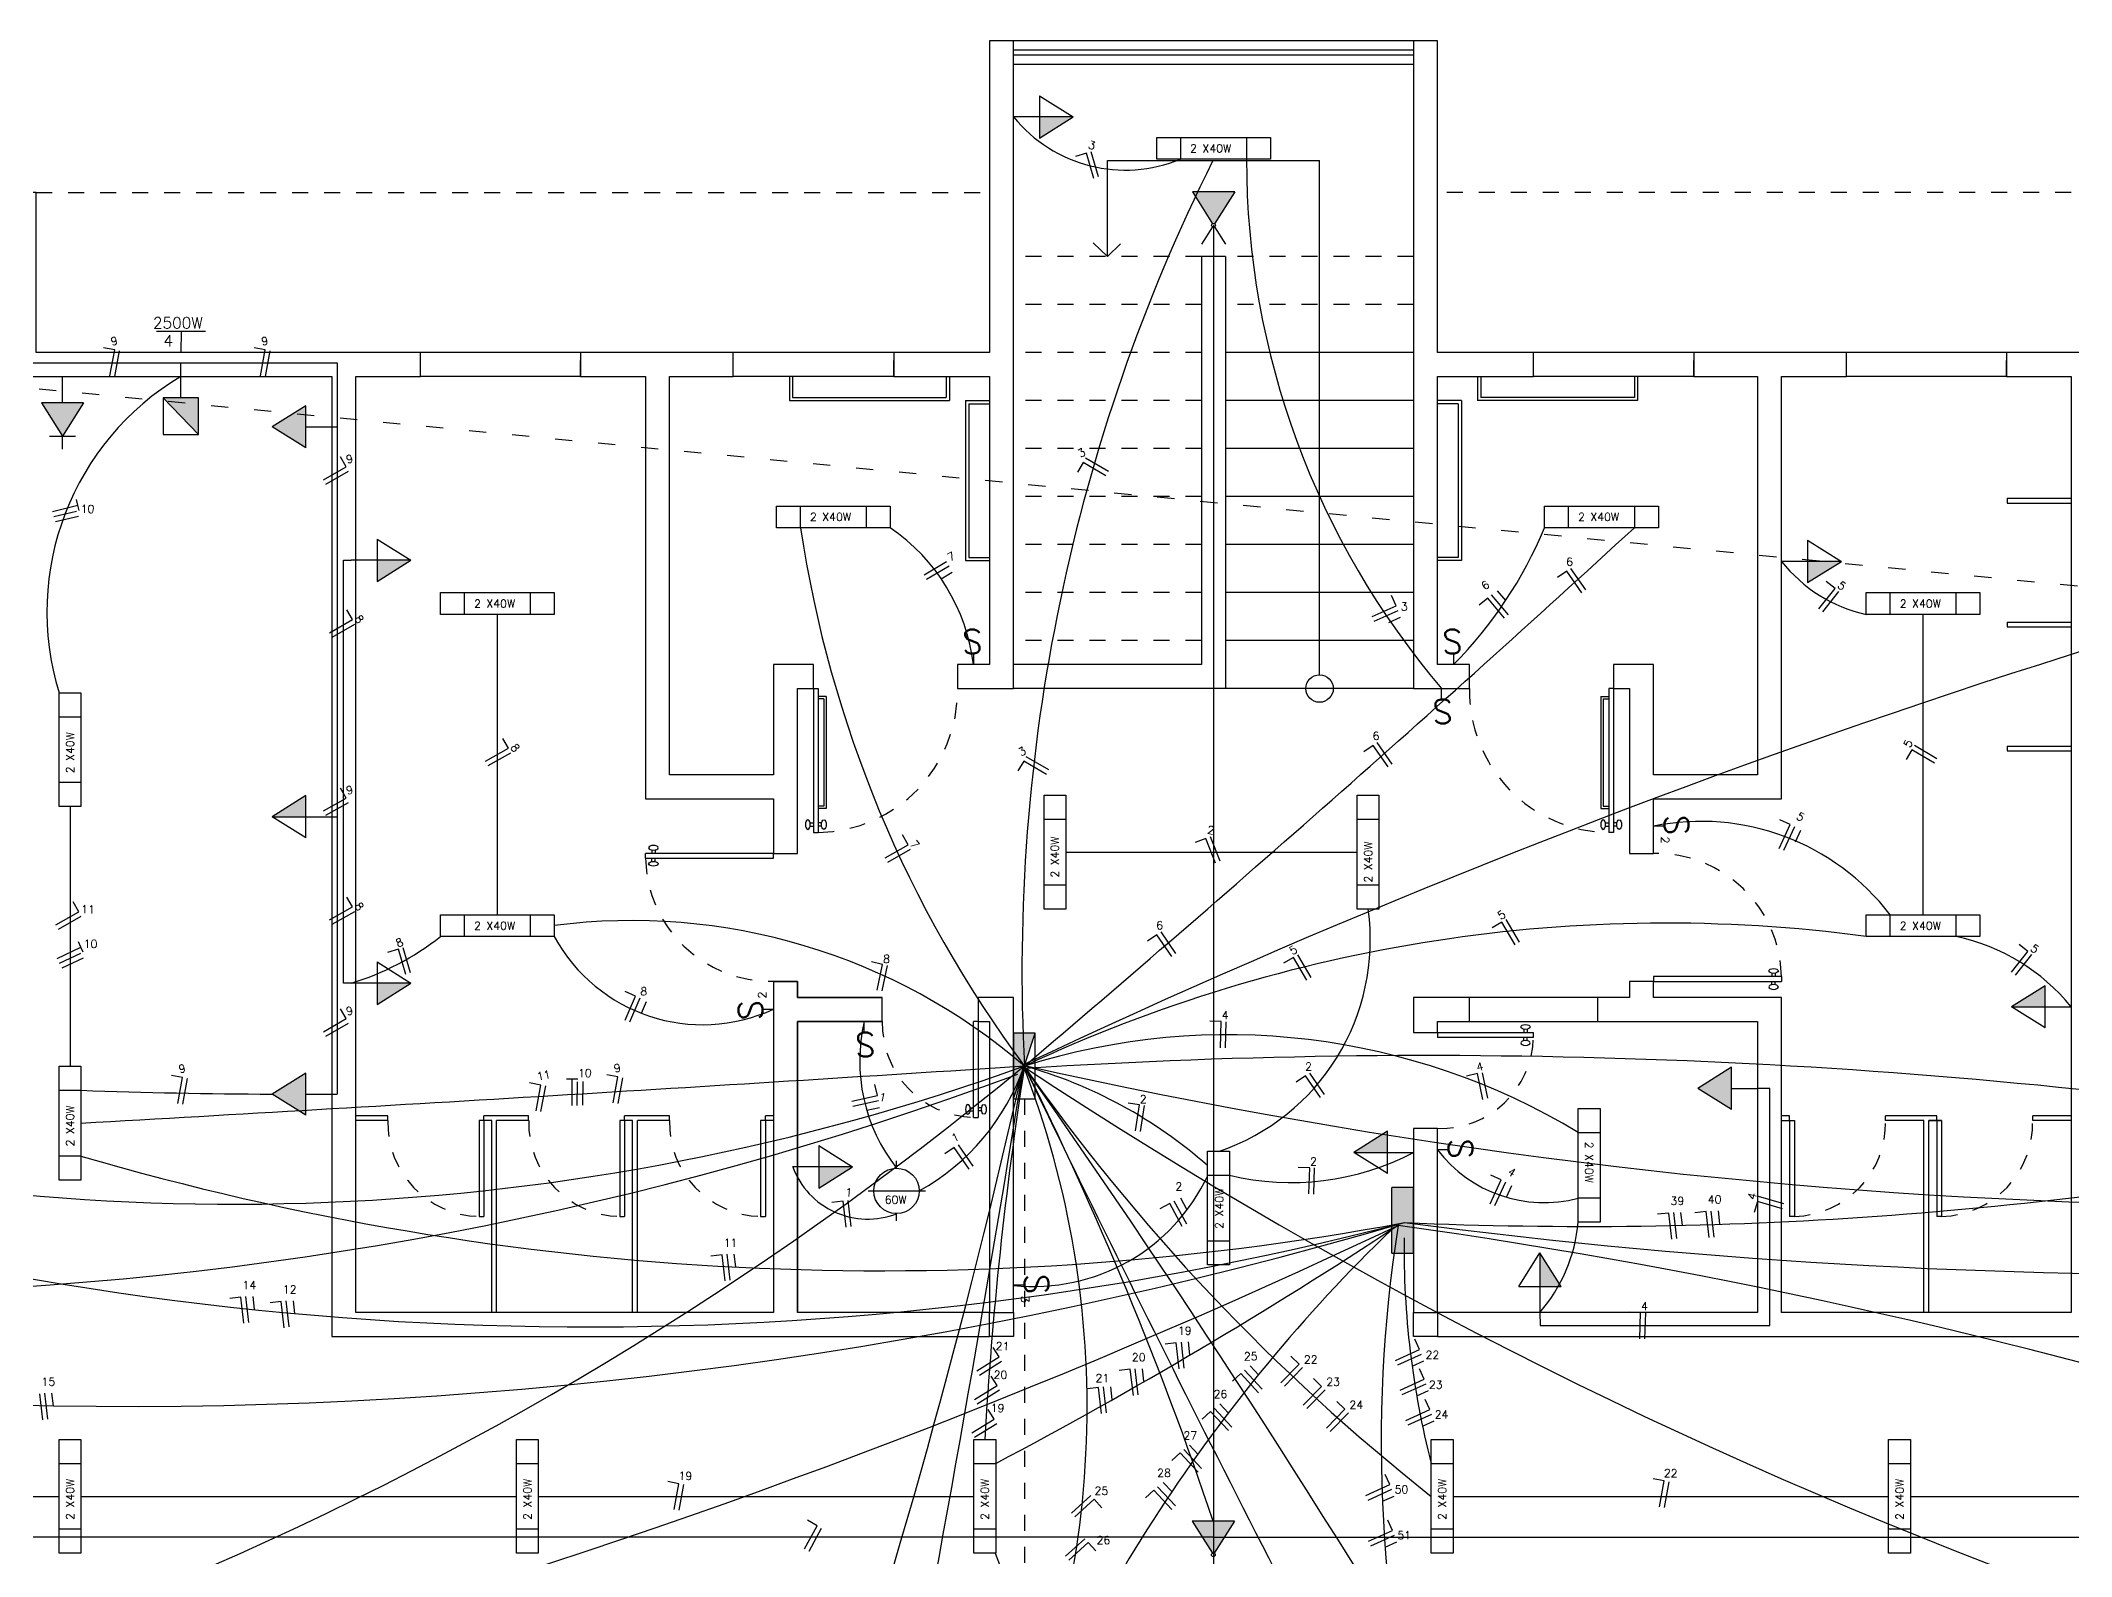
# Model space of a CAD drawing. Header units: millimetres. Extents: x 820 to 987, y 393 to 526.
# Drawn here: x 932.62 to 945.31, y 455.31 to 464.79 of the extents above; entities that cross this region are included whole.
import ezdxf

# ---------------------------------------------------------------- set-up
doc = ezdxf.new("R2010")
doc.units = ezdxf.units.MM
doc.linetypes.add('ACAD_ISO03W100', pattern=[30, 12, -18])
for name, color, linetype in [('can01', 1, 'Continuous'), ('can02', 2, 'Continuous'), ('ESQUADRIAS', 2, 'Continuous'), ('Fio internet 02', 3, 'Continuous'), ('fio tomadas de chão', 82, 'Continuous'), ('Janela', 2, 'Continuous'), ('pena 01', 1, 'Continuous'), ('pena01', 1, 'Continuous'), ('pena02', 2, 'Continuous'), ('pena04', 4, 'Continuous')]:
    doc.layers.add(name, color=color, linetype=linetype)
doc.styles.add('ROMANS', font='romans', dxfattribs={"height": 0.18})

msp = doc.modelspace()

# ---------------------------------------------------------------- hatches: boundary and pattern name
at = {"layer": 'can02'}
for points in [[(938.865, 464.177), (939.076, 464.309), (938.865, 464.309)], [(932.759, 462.313), (932.891, 462.523), (932.627, 462.523)], [(933.609, 462.553), (933.389, 462.553), (933.609, 462.325)], [(934.279, 462.24), (934.279, 462.504), (934.069, 462.372)], [(934.725, 461.406), (934.936, 461.539), (934.725, 461.539)], [(943.665, 461.399), (943.876, 461.531), (943.665, 461.531)], [(934.279, 460.067), (934.069, 459.935), (934.279, 459.935)], [(934.725, 458.762), (934.936, 458.895), (934.725, 458.895)], [(945.149, 458.879), (944.939, 458.747), (945.149, 458.747)], [(934.279, 458.069), (934.279, 458.333), (934.069, 458.201)], [(943.189, 458.105), (943.189, 458.37), (942.979, 458.237)], [(941.039, 457.969), (940.829, 457.836), (941.039, 457.836)], [(937.485, 457.614), (937.696, 457.746), (937.485, 457.746)], [(942.125, 456.999), (941.992, 457.21), (941.992, 456.999)]]:
    msp.add_hatch(color=256, dxfattribs=at).paths.add_polyline_path(points)
at = {"layer": 'fio tomadas de chão'}
for points in [[(940.085, 463.842), (939.82, 463.842), (939.946, 463.641, -0.288345), (939.959, 463.641)], [(940.083, 455.531), (939.818, 455.531), (939.945, 455.331, -0.288345), (939.957, 455.331)]]:
    msp.add_hatch(color=256, dxfattribs=at).paths.add_polyline_path(points)
at = {"layer": 'pena 01', "ltscale": 0.005}
msp.add_hatch(color=256, dxfattribs=at).paths.add_polyline_path([(938.838, 458.582), (938.702, 458.582), (938.702, 458.171)])
at = {"layer": 'pena 01'}
msp.add_hatch(color=256, dxfattribs=at).paths.add_polyline_path([(941.202, 457.617), (941.066, 457.617), (941.066, 457.206), (941.202, 457.206)])

# ---------------------------------------------------------------- linework, layer by layer
at = {"layer": 'can01'}
for p, q in [((939.158, 464.082), (939.09, 464.062)), ((939.204, 463.925), (939.158, 464.082)), ((939.234, 463.934), (939.188, 464.091)), ((933.085, 462.853), (933.015, 462.865)), ((933.055, 462.691), (933.085, 462.853)), ((934.026, 462.853), (933.956, 462.865)), ((933.996, 462.691), (934.026, 462.853)), ((933.086, 462.686), (933.116, 462.847)), ((934.027, 462.686), (934.057, 462.847)), ((934.389, 462.041), (934.532, 462.123)), ((934.405, 462.014), (934.547, 462.095)), ((934.532, 462.123), (934.497, 462.184)), ((939.138, 462.149), (939.102, 462.088)), ((939.279, 462.066), (939.138, 462.149)), ((939.295, 462.094), (939.153, 462.176)), ((932.696, 461.843), (932.855, 461.883)), ((932.705, 461.812), (932.847, 461.846)), ((932.705, 461.812), (932.847, 461.846)), ((932.855, 461.883), (932.847, 461.917)), ((932.864, 461.849), (932.855, 461.883)), ((932.715, 461.78), (932.858, 461.814)), ((938.143, 461.447), (938.284, 461.531)), ((938.159, 461.421), (938.3, 461.504)), ((938.25, 461.423), (938.319, 461.464)), ((942.16, 461.47), (942.102, 461.43)), ((943.735, 461.234), (943.837, 461.362)), ((943.76, 461.215), (943.861, 461.343)), ((943.837, 461.362), (943.781, 461.406)), ((934.571, 461.167), (934.536, 461.228)), ((940.944, 461.186), (941.094, 461.253)), ((940.957, 461.158), (941.107, 461.224)), ((941.094, 461.253), (941.065, 461.317)), ((941.666, 461.302), (941.612, 461.257)), ((941.771, 461.176), (941.666, 461.302)), ((941.795, 461.197), (941.69, 461.322)), ((934.428, 461.085), (934.571, 461.167)), ((934.444, 461.058), (934.586, 461.139)), ((941.047, 461.149), (941.121, 461.182)), ((935.403, 460.282), (935.546, 460.363)), ((935.419, 460.255), (935.561, 460.335)), ((935.546, 460.363), (935.511, 460.424)), ((940.95, 460.381), (940.891, 460.341)), ((941.043, 460.246), (940.95, 460.381)), ((941.068, 460.264), (940.975, 460.399)), ((938.766, 460.283), (938.73, 460.222)), ((938.908, 460.2), (938.766, 460.283)), ((938.923, 460.228), (938.782, 460.31)), ((934.532, 460.052), (934.497, 460.114)), ((934.389, 459.971), (934.532, 460.052)), ((934.405, 459.944), (934.547, 460.025)), ((938.043, 459.759), (938.008, 459.821)), ((939.993, 459.657), (939.934, 459.81)), ((943.487, 459.737), (943.555, 459.886)), ((943.555, 459.886), (943.491, 459.916)), ((943.516, 459.725), (943.584, 459.873)), ((937.9, 459.678), (938.043, 459.759)), ((937.916, 459.651), (938.058, 459.732)), ((939.904, 459.798), (939.838, 459.773)), ((939.964, 459.645), (939.904, 459.798)), ((934.571, 459.371), (934.536, 459.432)), ((932.718, 459.26), (932.861, 459.341)), ((932.734, 459.233), (932.876, 459.314)), ((932.861, 459.341), (932.826, 459.403)), ((934.428, 459.29), (934.571, 459.371)), ((934.444, 459.263), (934.586, 459.343)), ((939.598, 459.197), (939.54, 459.157)), ((939.691, 459.062), (939.598, 459.197)), ((939.717, 459.08), (939.624, 459.215)), ((941.754, 459.276), (941.693, 459.24)), ((941.837, 459.134), (941.754, 459.276)), ((941.864, 459.151), (941.781, 459.292)), ((932.726, 459.049), (932.874, 459.12)), ((932.74, 459.02), (932.873, 459.082)), ((932.74, 459.02), (932.873, 459.082)), ((932.757, 458.991), (932.89, 459.053)), ((932.874, 459.12), (932.858, 459.152)), ((932.889, 459.088), (932.874, 459.12)), ((934.858, 459.107), (934.79, 459.087)), ((934.904, 458.949), (934.858, 459.107)), ((934.934, 458.959), (934.888, 459.116)), ((940.451, 459.055), (940.39, 459.019)), ((940.535, 458.914), (940.451, 459.055)), ((940.562, 458.931), (940.478, 459.071)), ((944.939, 458.964), (945.041, 459.093)), ((944.964, 458.945), (945.066, 459.073)), ((945.041, 459.093), (944.986, 459.137)), ((937.883, 459.012), (937.814, 459.027)), ((937.85, 458.851), (937.883, 459.012)), ((937.881, 458.846), (937.914, 459.006)), ((936.34, 458.814), (936.275, 458.842)), ((936.276, 458.663), (936.34, 458.814)), ((936.305, 458.652), (936.369, 458.802)), ((934.389, 458.591), (934.532, 458.673)), ((934.532, 458.673), (934.497, 458.734)), ((936.377, 458.707), (936.408, 458.781)), ((934.405, 458.564), (934.547, 458.645)), ((940, 458.655), (939.93, 458.658)), ((939.995, 458.491), (940, 458.655)), ((940.026, 458.491), (940.032, 458.654)), ((933.509, 458.305), (933.44, 458.317)), ((933.48, 458.143), (933.509, 458.305)), ((933.511, 458.138), (933.54, 458.299)), ((935.945, 458.294), (935.909, 458.294)), ((935.945, 458.129), (935.945, 458.294)), ((935.98, 458.294), (935.945, 458.294)), ((936.229, 458.309), (936.16, 458.321)), ((936.2, 458.147), (936.229, 458.309)), ((936.231, 458.142), (936.26, 458.303)), ((940.527, 458.315), (940.469, 458.275)), ((940.62, 458.18), (940.527, 458.315)), ((940.646, 458.198), (940.553, 458.333)), ((941.602, 458.329), (941.533, 458.314)), ((941.636, 458.168), (941.602, 458.329)), ((941.667, 458.175), (941.633, 458.335)), ((935.748, 458.258), (935.678, 458.271)), ((935.718, 458.097), (935.748, 458.258)), ((935.749, 458.092), (935.779, 458.253)), ((935.976, 458.13), (935.978, 458.277)), ((935.976, 458.13), (935.978, 458.277)), ((936.01, 458.133), (936.012, 458.279)), ((939.489, 458.135), (939.419, 458.145)), ((939.464, 457.972), (939.489, 458.135)), ((939.496, 457.968), (939.521, 458.13)), ((940.553, 457.741), (940.482, 457.743)), ((940.547, 457.577), (940.553, 457.741)), ((940.579, 457.576), (940.584, 457.74)), ((941.682, 457.516), (941.75, 457.665)), ((941.75, 457.665), (941.685, 457.695)), ((941.71, 457.504), (941.778, 457.652)), ((939.785, 457.389), (939.707, 457.533)), ((939.786, 457.479), (939.748, 457.55)), ((941.784, 457.557), (941.817, 457.63)), ((943.351, 457.53), (943.331, 457.462)), ((943.508, 457.485), (943.351, 457.53)), ((943.516, 457.516), (943.359, 457.561)), ((939.68, 457.518), (939.617, 457.484)), ((939.757, 457.373), (939.68, 457.518)), ((942.797, 457.458), (942.727, 457.45)), ((942.816, 457.295), (942.797, 457.458)), ((942.847, 457.299), (942.829, 457.462)), ((942.882, 457.383), (942.873, 457.462)), ((943.031, 457.467), (942.96, 457.459)), ((943.05, 457.304), (943.031, 457.467)), ((943.081, 457.308), (943.062, 457.47)), ((943.116, 457.391), (943.107, 457.471)), ((936.881, 457.196), (936.811, 457.188)), ((936.9, 457.033), (936.881, 457.196)), ((936.931, 457.038), (936.912, 457.2)), ((936.966, 457.121), (936.957, 457.201)), ((933.874, 456.932), (933.804, 456.924)), ((933.893, 456.769), (933.874, 456.932)), ((933.924, 456.773), (933.905, 456.936)), ((933.959, 456.857), (933.95, 456.936)), ((934.126, 456.905), (934.056, 456.896)), ((934.145, 456.741), (934.126, 456.905)), ((934.176, 456.746), (934.157, 456.908)), ((934.211, 456.829), (934.202, 456.909)), ((942.621, 456.836), (942.551, 456.838)), ((942.616, 456.672), (942.621, 456.836)), ((942.647, 456.671), (942.653, 456.835)), ((939.719, 456.647), (939.649, 456.639)), ((939.738, 456.484), (939.719, 456.647)), ((939.769, 456.488), (939.751, 456.651)), ((939.804, 456.572), (939.795, 456.652)), ((941.239, 456.605), (941.21, 456.669)), ((938.472, 456.471), (938.612, 456.558)), ((938.489, 456.445), (938.628, 456.531)), ((938.612, 456.558), (938.574, 456.618)), ((940.372, 456.396), (940.487, 456.514)), ((940.487, 456.514), (940.436, 456.563)), ((941.089, 456.537), (941.239, 456.605)), ((941.103, 456.509), (941.252, 456.576)), ((941.193, 456.501), (941.266, 456.534)), ((938.459, 456.293), (938.599, 456.379)), ((938.599, 456.379), (938.562, 456.439)), ((939.432, 456.481), (939.362, 456.473)), ((939.451, 456.318), (939.432, 456.481)), ((939.482, 456.322), (939.463, 456.485)), ((939.517, 456.406), (939.508, 456.485)), ((940.122, 456.454), (940.071, 456.406)), ((940.234, 456.334), (940.122, 456.454)), ((940.257, 456.356), (940.145, 456.475)), ((940.235, 456.444), (940.181, 456.502)), ((940.395, 456.375), (940.509, 456.492)), ((940.627, 456.374), (940.576, 456.423)), ((941.118, 456.351), (941.268, 456.419)), ((941.132, 456.323), (941.281, 456.39)), ((941.268, 456.419), (941.239, 456.483)), ((932.636, 456.165), (932.617, 456.328)), ((932.667, 456.169), (932.649, 456.332)), ((932.702, 456.253), (932.693, 456.332)), ((938.476, 456.266), (938.615, 456.352)), ((939.234, 456.368), (939.164, 456.359)), ((939.253, 456.205), (939.234, 456.368)), ((939.284, 456.209), (939.265, 456.371)), ((939.319, 456.292), (939.31, 456.372)), ((940.046, 456.207), (939.991, 456.266)), ((940.513, 456.256), (940.627, 456.374)), ((940.536, 456.235), (940.65, 456.352)), ((940.773, 456.231), (940.722, 456.28)), ((941.222, 456.315), (941.295, 456.348)), ((941.304, 456.229), (941.275, 456.293)), ((938.441, 456.084), (938.581, 456.17)), ((938.458, 456.057), (938.597, 456.143)), ((938.581, 456.17), (938.544, 456.23)), ((939.933, 456.218), (939.881, 456.17)), ((940.045, 456.098), (939.933, 456.218)), ((940.067, 456.12), (939.956, 456.239)), ((940.658, 456.113), (940.773, 456.231)), ((940.681, 456.092), (940.795, 456.209)), ((941.155, 456.161), (941.304, 456.229)), ((941.168, 456.133), (941.317, 456.2)), ((941.258, 456.125), (941.332, 456.158)), ((939.857, 455.948), (939.802, 456.007)), ((939.744, 455.958), (939.692, 455.91)), ((939.856, 455.838), (939.744, 455.958)), ((939.878, 455.86), (939.767, 455.98)), ((936.61, 455.766), (936.541, 455.779)), ((936.581, 455.605), (936.61, 455.766)), ((936.612, 455.6), (936.641, 455.76)), ((939.714, 455.627), (939.603, 455.746)), ((939.693, 455.715), (939.638, 455.773)), ((940.904, 455.692), (941.054, 455.76)), ((941.054, 455.76), (941.025, 455.824)), ((942.769, 455.783), (942.699, 455.796)), ((942.74, 455.622), (942.769, 455.783)), ((942.771, 455.617), (942.8, 455.777)), ((939.064, 455.582), (939.186, 455.692)), ((939.085, 455.559), (939.207, 455.669)), ((939.207, 455.669), (939.254, 455.616)), ((939.58, 455.725), (939.528, 455.677)), ((939.692, 455.605), (939.58, 455.725)), ((940.918, 455.664), (941.067, 455.731)), ((941.008, 455.656), (941.081, 455.689)), ((937.397, 455.359), (937.476, 455.503)), ((937.476, 455.503), (937.414, 455.537)), ((941.071, 455.474), (941.042, 455.538)), ((937.425, 455.344), (937.503, 455.488)), ((939.027, 455.312), (939.148, 455.422)), ((939.047, 455.288), (939.169, 455.399)), ((939.169, 455.399), (939.216, 455.346)), ((940.921, 455.406), (941.071, 455.474)), ((940.935, 455.378), (941.084, 455.445)), ((941.025, 455.37), (941.098, 455.403))]:
    msp.add_line(p, q, dxfattribs=at)
at = {"layer": 'can02'}
for p, q in [((938.865, 464.441), (939.076, 464.309)), ((938.865, 464.441), (938.865, 464.177)), ((938.865, 464.309), (938.702, 464.309)), ((938.865, 464.177), (939.076, 464.309)), ((939.076, 464.309), (938.865, 464.309)), ((939.597, 464.181), (940.308, 464.181)), ((939.597, 464.045), (939.597, 464.181)), ((939.747, 464.045), (939.747, 464.181)), ((940.158, 464.181), (940.158, 464.045)), ((940.308, 464.181), (940.308, 464.045)), ((940.308, 464.045), (939.597, 464.045)), ((933.347, 462.971), (933.652, 462.971)), ((933.5, 462.971), (933.499, 462.836)), ((932.759, 462.523), (932.759, 462.686)), ((933.499, 462.553), (933.499, 462.686)), ((932.627, 462.523), (932.759, 462.313)), ((932.891, 462.523), (932.627, 462.523)), ((932.891, 462.523), (932.759, 462.313)), ((933.389, 462.553), (933.609, 462.325)), ((934.279, 462.504), (934.069, 462.372)), ((934.279, 462.24), (934.279, 462.504)), ((934.279, 462.24), (934.069, 462.372)), ((934.279, 462.372), (934.442, 462.372)), ((932.678, 462.313), (932.841, 462.313)), ((932.759, 462.232), (932.759, 462.313)), ((937.221, 461.741), (937.221, 461.877)), ((937.221, 461.877), (937.932, 461.877)), ((937.371, 461.741), (937.371, 461.877)), ((937.782, 461.877), (937.782, 461.741)), ((937.932, 461.877), (937.932, 461.741)), ((942.021, 461.877), (942.732, 461.877)), ((942.021, 461.741), (942.021, 461.877)), ((942.171, 461.741), (942.171, 461.877)), ((942.582, 461.877), (942.582, 461.741)), ((942.732, 461.877), (942.732, 461.741)), ((937.932, 461.741), (937.221, 461.741)), ((942.732, 461.741), (942.021, 461.741)), ((934.725, 461.671), (934.936, 461.539)), ((934.725, 461.671), (934.725, 461.406)), ((943.665, 461.664), (943.665, 461.399)), ((943.665, 461.664), (943.876, 461.531)), ((934.725, 461.539), (934.562, 461.539)), ((934.936, 461.539), (934.725, 461.539)), ((934.725, 461.406), (934.936, 461.539)), ((943.665, 461.531), (943.502, 461.531)), ((943.876, 461.531), (943.665, 461.531)), ((943.665, 461.399), (943.876, 461.531)), ((935.121, 461.336), (935.832, 461.336)), ((935.121, 461.2), (935.121, 461.336)), ((935.271, 461.2), (935.271, 461.336)), ((935.682, 461.336), (935.682, 461.2)), ((935.832, 461.336), (935.832, 461.2)), ((944.031, 461.2), (944.031, 461.336)), ((944.031, 461.336), (944.742, 461.336)), ((944.181, 461.2), (944.181, 461.336)), ((944.592, 461.336), (944.592, 461.2)), ((944.742, 461.336), (944.742, 461.2)), ((935.832, 461.2), (935.121, 461.2)), ((944.742, 461.2), (944.031, 461.2)), ((938.452, 460.956), (938.452, 460.886)), ((941.452, 460.956), (941.452, 460.886)), ((932.738, 460.709), (932.874, 460.709)), ((932.738, 459.998), (932.738, 460.709)), ((932.874, 460.709), (932.874, 459.998)), ((941.377, 460.667), (941.377, 460.736)), ((932.738, 460.559), (932.874, 460.559)), ((932.874, 460.148), (932.738, 460.148)), ((934.279, 460.067), (934.069, 459.935)), ((934.279, 459.803), (934.279, 460.067)), ((938.893, 459.358), (938.893, 460.069)), ((938.893, 460.069), (939.03, 460.069)), ((939.03, 460.069), (939.03, 459.358)), ((940.85, 460.069), (940.986, 460.069)), ((940.85, 459.358), (940.85, 460.069)), ((940.986, 460.069), (940.986, 459.358)), ((932.874, 459.998), (932.738, 459.998)), ((934.279, 459.803), (934.069, 459.935)), ((934.069, 459.935), (934.279, 459.935)), ((934.279, 459.935), (934.442, 459.935)), ((938.893, 459.919), (939.03, 459.919)), ((940.85, 459.919), (940.986, 459.919)), ((942.772, 459.876), (942.702, 459.876)), ((939.03, 459.508), (938.893, 459.508)), ((940.986, 459.508), (940.85, 459.508)), ((935.121, 459.322), (935.832, 459.322)), ((935.121, 459.186), (935.121, 459.322)), ((935.271, 459.186), (935.271, 459.322)), ((935.682, 459.322), (935.682, 459.186)), ((935.832, 459.322), (935.832, 459.186)), ((939.03, 459.358), (938.893, 459.358)), ((940.986, 459.358), (940.85, 459.358)), ((944.031, 459.186), (944.031, 459.322)), ((944.031, 459.322), (944.742, 459.322)), ((944.181, 459.186), (944.181, 459.322)), ((944.592, 459.322), (944.592, 459.186)), ((944.742, 459.322), (944.742, 459.186)), ((935.832, 459.186), (935.121, 459.186)), ((944.742, 459.186), (944.031, 459.186)), ((934.725, 459.027), (934.936, 458.895)), ((934.725, 459.027), (934.725, 458.762)), ((934.725, 458.895), (934.562, 458.895)), ((934.936, 458.895), (934.725, 458.895)), ((934.725, 458.762), (934.936, 458.895)), ((945.149, 458.879), (944.939, 458.747)), ((945.149, 458.615), (945.149, 458.879)), ((937.133, 458.733), (937.202, 458.733)), ((945.149, 458.615), (944.939, 458.747)), ((944.939, 458.747), (945.149, 458.747)), ((945.149, 458.747), (945.312, 458.747)), ((937.769, 458.585), (937.769, 458.654)), ((932.738, 457.664), (932.738, 458.375)), ((932.738, 458.375), (932.874, 458.375)), ((932.874, 458.375), (932.874, 457.664)), ((934.279, 458.333), (934.069, 458.201)), ((934.279, 458.069), (934.279, 458.333)), ((943.189, 458.37), (942.979, 458.237)), ((943.189, 458.105), (943.189, 458.37)), ((932.738, 458.225), (932.874, 458.225)), ((934.279, 458.069), (934.069, 458.201)), ((934.279, 458.201), (934.442, 458.201)), ((943.189, 458.105), (942.979, 458.237)), ((943.189, 458.237), (943.352, 458.237)), ((942.231, 457.401), (942.231, 458.112)), ((942.231, 458.112), (942.368, 458.112)), ((942.368, 458.112), (942.368, 457.401)), ((941.039, 457.969), (940.829, 457.836)), ((941.039, 457.704), (941.039, 457.969)), ((942.231, 457.962), (942.368, 457.962)), ((932.874, 457.814), (932.738, 457.814)), ((937.485, 457.879), (937.485, 457.614)), ((937.485, 457.879), (937.696, 457.746)), ((937.971, 457.738), (937.971, 457.785)), ((939.915, 457.133), (939.915, 457.844)), ((939.915, 457.844), (940.051, 457.844)), ((940.051, 457.844), (940.051, 457.133)), ((940.829, 457.836), (941.039, 457.836)), ((941.039, 457.704), (940.829, 457.836)), ((941.039, 457.836), (941.202, 457.836)), ((941.422, 457.853), (941.352, 457.853)), ((932.874, 457.664), (932.738, 457.664)), ((937.485, 457.746), (937.322, 457.746)), ((937.485, 457.614), (937.696, 457.746)), ((937.696, 457.746), (937.485, 457.746)), ((939.915, 457.694), (940.051, 457.694)), ((937.794, 457.596), (938.152, 457.596)), ((942.368, 457.551), (942.231, 457.551)), ((937.971, 457.41), (937.971, 457.454)), ((942.368, 457.401), (942.231, 457.401)), ((940.051, 457.283), (939.915, 457.283)), ((941.86, 456.999), (941.992, 457.21)), ((942.125, 456.999), (941.992, 457.21)), ((941.992, 457.21), (941.992, 456.999)), ((940.051, 457.133), (939.915, 457.133)), ((938.772, 457.006), (938.702, 457.006)), ((941.86, 456.999), (942.125, 456.999)), ((941.992, 456.999), (941.992, 456.836)), ((932.738, 455.331), (932.738, 456.042)), ((932.738, 456.042), (932.874, 456.042)), ((932.874, 456.042), (932.874, 455.331)), ((935.596, 456.042), (935.732, 456.042)), ((935.596, 455.331), (935.596, 456.042)), ((935.732, 456.042), (935.732, 455.331)), ((938.454, 455.331), (938.454, 456.042)), ((938.454, 456.042), (938.591, 456.042)), ((938.591, 456.042), (938.591, 455.331)), ((941.313, 455.331), (941.313, 456.042)), ((941.313, 456.042), (941.449, 456.042)), ((941.449, 456.042), (941.449, 455.331)), ((944.171, 455.331), (944.171, 456.042)), ((944.171, 456.042), (944.307, 456.042)), ((944.307, 456.042), (944.307, 455.331)), ((932.738, 455.892), (932.874, 455.892)), ((935.596, 455.892), (935.732, 455.892)), ((938.454, 455.892), (938.591, 455.892)), ((941.313, 455.892), (941.449, 455.892)), ((944.171, 455.892), (944.307, 455.892)), ((932.874, 455.481), (932.738, 455.481)), ((935.732, 455.481), (935.596, 455.481)), ((938.591, 455.481), (938.454, 455.481)), ((941.449, 455.481), (941.313, 455.481)), ((944.307, 455.481), (944.171, 455.481)), ((932.874, 455.331), (932.738, 455.331)), ((935.732, 455.331), (935.596, 455.331)), ((938.591, 455.331), (938.454, 455.331)), ((941.449, 455.331), (941.313, 455.331)), ((944.307, 455.331), (944.171, 455.331))]:
    msp.add_line(p, q, dxfattribs=at)
at = {"layer": 'can02', "color": 2}
for p, q in [((935.997, 462.836), (934.997, 462.836)), ((937.954, 462.836), (936.951, 462.836)), ((942.954, 462.836), (941.941, 462.836)), ((935.997, 462.686), (934.997, 462.686)), ((937.954, 462.686), (936.951, 462.686))]:
    msp.add_line(p, q, dxfattribs=at)
at = {"layer": 'can02', "linetype": 'ACAD_ISO03W100', "ltscale": 0.005}
msp.add_line((938.77, 458.171), (938.77, 439.614), dxfattribs=at)
at = {"layer": 'can02'}
msp.add_lwpolyline([(933.609, 462.553), (933.389, 462.553), (933.389, 462.325), (933.609, 462.325)], close=True, dxfattribs=at)
msp.add_circle((937.971, 457.596), 0.142, dxfattribs=at)
at = {"layer": 'ESQUADRIAS'}
for p, q in [((934.792, 458.066), (934.592, 458.066)), ((934.792, 458.036), (934.592, 458.036)), ((934.792, 458.036), (934.792, 458.066)), ((935.392, 458.036), (935.362, 458.036)), ((935.392, 458.036), (935.392, 458.066)), ((935.672, 458.066), (935.392, 458.066)), ((935.442, 458.036), (935.392, 458.036)), ((935.442, 456.836), (935.442, 458.036)), ((935.472, 456.836), (935.472, 458.036)), ((935.672, 458.036), (935.472, 458.036)), ((935.672, 458.036), (935.672, 458.066)), ((936.272, 458.036), (936.242, 458.036)), ((936.552, 458.066), (936.272, 458.066)), ((936.272, 458.036), (936.272, 458.066)), ((936.322, 458.036), (936.272, 458.036)), ((936.322, 456.836), (936.322, 458.036)), ((936.352, 456.836), (936.352, 458.036)), ((936.552, 458.036), (936.352, 458.036)), ((936.552, 458.036), (936.552, 458.066)), ((937.152, 458.036), (937.122, 458.036)), ((937.202, 458.066), (937.152, 458.066)), ((937.152, 458.036), (937.152, 458.066)), ((937.202, 458.036), (937.152, 458.036)), ((943.502, 458.036), (943.552, 458.036)), ((943.552, 458.036), (943.552, 458.066)), ((943.552, 458.036), (943.582, 458.036)), ((944.152, 458.036), (944.152, 458.066)), ((944.422, 458.036), (944.472, 458.036)), ((944.472, 458.036), (944.472, 458.066)), ((944.472, 458.036), (944.502, 458.036)), ((945.072, 458.036), (945.072, 458.066))]:
    msp.add_line(p, q, dxfattribs=at)
at = {"layer": 'Fio internet 02', "color": 3, "linetype": 'ACAD_ISO03W100', "ltscale": 0.009}
msp.add_line((945.351, 461.376), (931.803, 462.686), dxfattribs=at)
at = {"layer": 'fio tomadas de chão'}
for p, q in [((939.82, 463.842), (939.946, 463.641)), ((940.085, 463.842), (939.82, 463.842)), ((940.085, 463.842), (939.959, 463.641)), ((939.946, 463.622), (939.878, 463.514)), ((939.952, 463.632), (939.951, 455.531)), ((939.959, 463.622), (940.027, 463.514)), ((939.951, 458.016), (939.951, 452.073)), ((939.818, 455.531), (939.945, 455.331)), ((940.083, 455.531), (939.818, 455.531)), ((940.083, 455.531), (939.957, 455.331)), ((939.956, 455.431), (931.385, 455.431)), ((939.956, 455.431), (948.527, 455.431))]:
    msp.add_line(p, q, dxfattribs=at)
for centre in [(939.952, 463.632), (939.951, 455.321)]:
    msp.add_circle(centre, 0.0116, dxfattribs=at)
msp.add_arc((919.024, 448.519), 22.07, 18.5264, 26.5307, dxfattribs=at)
at = {"layer": 'Janela'}
for p, q in [((944.907, 462.836), (943.907, 462.836)), ((937.302, 462.686), (937.302, 462.536)), ((937.322, 462.686), (937.322, 462.556)), ((938.282, 462.686), (938.282, 462.556)), ((938.302, 462.686), (938.302, 462.536)), ((941.602, 462.686), (941.602, 462.536)), ((941.622, 462.686), (941.622, 462.556)), ((942.954, 462.686), (941.951, 462.686)), ((942.582, 462.686), (942.582, 462.556)), ((942.602, 462.686), (942.602, 462.536)), ((944.907, 462.686), (943.907, 462.686)), ((937.302, 462.536), (938.302, 462.536)), ((937.322, 462.556), (938.282, 462.556)), ((938.402, 462.536), (938.552, 462.536)), ((938.402, 462.536), (938.402, 461.536)), ((938.422, 462.516), (938.552, 462.516)), ((938.422, 462.516), (938.422, 461.556)), ((941.502, 462.536), (941.352, 462.536)), ((941.482, 462.516), (941.352, 462.516)), ((941.482, 462.516), (941.482, 461.556)), ((941.502, 462.536), (941.502, 461.536)), ((942.602, 462.536), (941.602, 462.536)), ((942.582, 462.556), (941.622, 462.556)), ((938.402, 461.536), (938.552, 461.536)), ((938.422, 461.556), (938.552, 461.556)), ((941.482, 461.556), (941.352, 461.556)), ((941.502, 461.536), (941.352, 461.536)), ((937.452, 460.736), (937.452, 459.836)), ((937.452, 460.736), (937.482, 460.736)), ((937.482, 460.736), (937.482, 459.836)), ((942.422, 460.736), (942.422, 459.836)), ((942.452, 460.736), (942.422, 460.736)), ((942.452, 460.736), (942.452, 459.836)), ((937.532, 460.686), (937.482, 460.686)), ((937.517, 460.671), (937.482, 460.671)), ((937.517, 460.671), (937.517, 460.001)), ((937.532, 460.686), (937.532, 459.986)), ((942.372, 460.686), (942.372, 459.986)), ((942.372, 460.686), (942.422, 460.686)), ((942.387, 460.671), (942.387, 460.001)), ((942.387, 460.671), (942.422, 460.671)), ((937.517, 460.001), (937.482, 460.001)), ((937.532, 459.986), (937.482, 459.986)), ((942.372, 459.986), (942.422, 459.986)), ((942.387, 460.001), (942.422, 460.001)), ((937.452, 459.836), (937.482, 459.836)), ((942.452, 459.836), (942.422, 459.836)), ((935.362, 458.036), (935.362, 457.436)), ((935.392, 458.036), (935.392, 457.436)), ((936.242, 458.036), (936.242, 457.436)), ((936.272, 458.036), (936.272, 457.436)), ((937.122, 458.036), (937.122, 457.436)), ((937.152, 458.036), (937.152, 457.436)), ((943.552, 458.036), (943.552, 457.436)), ((943.582, 458.036), (943.582, 457.436)), ((944.472, 458.036), (944.472, 457.436)), ((944.502, 458.036), (944.502, 457.436)), ((935.362, 457.436), (935.392, 457.436)), ((936.242, 457.436), (936.272, 457.436)), ((937.122, 457.436), (937.152, 457.436)), ((943.582, 457.436), (943.552, 457.436)), ((944.502, 457.436), (944.472, 457.436))]:
    msp.add_line(p, q, dxfattribs=at)
at = {"layer": 'pena 01', "linetype": 'ACAD_ISO03W100', "ltscale": 0.005}
for p, q in [((932.594, 463.836), (938.552, 463.836)), ((947.311, 463.836), (941.352, 463.836)), ((939.877, 463.436), (938.702, 463.436)), ((941.202, 463.436), (940.027, 463.436)), ((939.877, 463.136), (938.702, 463.136)), ((941.202, 463.136), (940.027, 463.136)), ((934.997, 462.686), (934.997, 462.836)), ((935.997, 462.686), (935.997, 462.836)), ((936.951, 462.686), (936.951, 462.836)), ((937.954, 462.686), (937.954, 462.836)), ((939.877, 462.836), (938.702, 462.836)), ((941.951, 462.686), (941.951, 462.836)), ((942.954, 462.686), (942.954, 462.836)), ((943.907, 462.686), (943.907, 462.836)), ((944.907, 462.686), (944.907, 462.836)), ((939.877, 462.536), (938.702, 462.536)), ((939.877, 462.236), (938.702, 462.236)), ((939.877, 461.936), (938.702, 461.936)), ((939.877, 461.636), (938.702, 461.636)), ((939.877, 461.336), (938.702, 461.336)), ((939.877, 461.036), (938.702, 461.036)), ((941.552, 458.656), (941.552, 458.806))]:
    msp.add_line(p, q, dxfattribs=at)
at = {"layer": 'pena 01'}
for p, q in [((932.277, 462.772), (934.476, 462.772)), ((933.499, 462.686), (933.499, 462.772)), ((934.476, 462.772), (934.476, 458.201)), ((934.442, 462.372), (934.476, 462.372)), ((934.515, 461.539), (934.562, 461.539)), ((934.515, 458.895), (934.515, 461.539)), ((942.253, 461.334), (942.16, 461.47)), ((942.279, 461.353), (942.186, 461.487)), ((941.778, 461.286), (941.727, 461.348)), ((935.477, 459.322), (935.477, 461.2)), ((944.387, 459.322), (944.387, 461.2)), ((944.316, 460.353), (944.28, 460.292)), ((944.458, 460.269), (944.316, 460.353)), ((944.473, 460.297), (944.332, 460.38)), ((932.806, 459.998), (932.806, 458.375)), ((934.442, 459.935), (934.476, 459.935)), ((943.589, 459.778), (943.623, 459.851)), ((939.03, 459.713), (940.85, 459.713)), ((934.562, 458.895), (934.515, 458.895)), ((934.442, 458.201), (934.476, 458.201)), ((937.692, 458.157), (937.852, 458.193)), ((937.699, 458.126), (937.859, 458.162)), ((937.852, 458.193), (937.836, 458.262)), ((943.429, 458.237), (943.352, 458.237)), ((943.429, 456.754), (943.429, 458.237)), ((937.786, 458.1), (937.865, 458.118)), ((938.332, 457.867), (938.274, 457.827)), ((938.425, 457.732), (938.332, 457.867)), ((938.45, 457.75), (938.358, 457.885)), ((937.637, 457.532), (937.567, 457.524)), ((937.656, 457.369), (937.637, 457.532)), ((937.688, 457.374), (937.668, 457.536)), ((941.992, 456.836), (941.993, 456.754)), ((941.993, 456.754), (943.429, 456.754)), ((930.015, 455.686), (932.738, 455.686)), ((932.874, 455.686), (935.596, 455.686)), ((935.732, 455.686), (938.454, 455.686)), ((941.449, 455.686), (944.171, 455.686)), ((944.307, 455.686), (947.03, 455.686))]:
    msp.add_line(p, q, dxfattribs=at)
at = {"layer": 'pena 01', "ltscale": 0.005}
for p, q in [((938.702, 458.582), (938.702, 458.171)), ((938.702, 458.171), (938.838, 458.582)), ((938.838, 458.582), (938.702, 458.582)), ((938.838, 458.171), (938.838, 458.582)), ((938.702, 458.171), (938.838, 458.171)), ((941.066, 457.206), (941.066, 457.617)), ((941.202, 457.617), (941.066, 457.617)), ((941.202, 457.206), (941.202, 457.617)), ((941.066, 457.206), (941.202, 457.206))]:
    msp.add_line(p, q, dxfattribs=at)
at = {"layer": 'pena 01'}
for centre, radius, start, end in [((939.401, 464.877), 0.9, 219.0869, 292.5774), ((950.109, 458.97), 11.354, 153.4999, 182.9959), ((945.263, 464.048), 5.105, 180.0271, 220.437), ((934.375, 461.214), 1.714, 120.7437, 197.1422), ((961.196, 410.751), 52.651, 101.613, 115.2196), ((944.793, 462.855), 7.505, 188.5359, 216.6358), ((937.246, 460.738), 1.215, 7.0191, 55.6554), ((853.668, 558.632), 131.505, 310.32655, 312.54173), ((939.564, 462.759), 2.659, 315.2367, 337.4959), ((944.23, 462.105), 0.927, 218.2412, 257.605), ((942.999, 458.418), 1.488, 37.425, 101.5158), ((939.536, 459.165), 1.396, 288.7033, 7.9231), ((934.068, 460.523), 1.702, 286.8703, 308.2259), ((936.318, 455.525), 3.761, 49.309, 97.4238), ((936.759, 459.689), 1.054, 208.4799, 294.9123), ((942.779, 449.828), 9.442, 82.376, 115.1219), ((944.329, 457.945), 1.269, 39.1848, 78.0147), ((938.827, 458.407), 1.086, 166.8447, 218.033), ((940.042, 454.343), 4.229, 58.83, 107.5033), ((941.293, 419.277), 39.165, 81.578, 93.6823), ((931.074, 478.936), 21.986, 252.053, 290.3747), ((925.13, 474.84), 21.378, 275.4414, 309.627), ((933.826, 472.091), 14.578, 254.8457, 289.8246), ((893.713, 1153.699), 696.78, 273.221904, 273.707662), ((891.327, 469.041), 48.622, 335.7201, 347.3295), ((790.764, 482.261), 149.916, 347.20475, 350.8318), ((937.415, 458.85), 1.435, 299.1167, 340.7418), ((962.306, 454.698), 23.821, 171.1157, 176.7654), ((933.249, 456.245), 5.913, 334.5952, 21.1985), ((949.326, 465.818), 12.917, 215.0863, 231.6601), ((883.176, 419.385), 67.902, 25.90323, 35.05318), ((946.672, 493.442), 35.94, 257.2869, 279.7313), ((956.028, 484.467), 31.287, 236.5101, 263.9789), ((1069.987, 521.708), 145.703, 205.76315, 207.97825), ((937.981, 455.561), 2.924, 48.5896, 74.3426), ((934.182, 493.537), 35.336, 267.8792, 269.8177), ((937.881, 474.947), 17.85, 253.7082, 280.5392), ((940.437, 459.3), 1.652, 256.5179, 297.6181), ((942.271, 483.33), 25.956, 267.5167, 280.5648), ((942.018, 458.361), 0.838, 217.3279, 284.7345), ((933.15, 484.634), 28.385, 251.8313, 286.3621), ((936.045, 477.001), 20.255, 252.6808, 284.5851), ((937.791, 457.919), 0.499, 200.2411, 291.2294), ((938.827, 458.2), 1.201, 264.0651, 335.0518), ((946.089, 494.978), 37.903, 262.5072, 280.1163), ((941.241, 457.488), 0.994, 319.0805, 355.0049), ((921.716, 498.362), 45.337, 276.8927, 295.3204), ((924.195, 483.079), 30.763, 297.9017, 303.3478), ((948.095, 450.066), 10.126, 133.9593, 159.8222), ((949.739, 456.025), 8.739, 171.0772, 195.3751), ((935.959, 420.781), 36.96, 62.9862, 81.995), ((946.53, 457.235), 5.387, 179.2696, 194.4365), ((916.321, 446.922), 23.804, 6.0729, 20.6858)]:
    msp.add_arc(centre, radius, start, end, dxfattribs=at)
at = {"layer": 'pena 01', "linetype": 'ACAD_ISO03W100', "ltscale": 0.005}
for centre, radius, start, end in [((937.467, 460.721), 0.885, 270.971, 0.971), ((942.437, 460.721), 0.885, 179.029, 269.029), ((942.717, 458.921), 0.785, 1.0947, 91.0947), ((937.187, 459.691), 0.785, 181.0947, 271.0947), ((938.467, 458.641), 0.585, 178.5312, 268.5312), ((941.367, 458.571), 0.585, 268.5312, 358.5312), ((935.377, 458.021), 0.585, 178.5312, 268.5312), ((936.257, 458.021), 0.585, 178.5312, 268.5312), ((937.137, 458.021), 0.585, 178.5312, 268.5312), ((943.567, 458.021), 0.585, 271.4688, 1.4688), ((944.487, 458.021), 0.585, 271.4688, 1.4688)]:
    msp.add_arc(centre, radius, start, end, dxfattribs=at)
at = {"layer": 'pena01'}
for p, q in [((941.202, 464.786), (938.702, 464.786)), ((941.202, 464.636), (938.702, 464.636)), ((941.202, 462.836), (940.027, 462.836)), ((941.202, 462.536), (940.027, 462.536)), ((941.202, 462.236), (940.027, 462.236)), ((941.202, 461.936), (940.027, 461.936)), ((941.202, 461.636), (940.027, 461.636)), ((941.202, 461.336), (940.027, 461.336)), ((941.202, 461.036), (940.027, 461.036)), ((941.202, 460.736), (940.027, 460.736))]:
    msp.add_line(p, q, dxfattribs=at)
at = {"layer": 'pena02'}
for p, q in [((941.202, 464.726), (938.702, 464.726)), ((941.202, 464.696), (938.702, 464.696)), ((939.29, 463.436), (939.29, 464.036)), ((939.29, 464.036), (940.615, 464.036)), ((940.615, 460.822), (940.615, 464.036)), ((939.199, 463.523), (939.29, 463.436)), ((939.371, 463.517), (939.29, 463.436)), ((939.877, 463.436), (939.877, 460.886)), ((940.027, 463.436), (939.877, 463.436)), ((940.027, 463.436), (940.027, 460.736)), ((944.912, 461.926), (945.312, 461.926)), ((944.912, 461.926), (944.912, 461.896)), ((944.912, 461.896), (945.312, 461.896)), ((944.912, 461.151), (945.312, 461.151)), ((944.912, 461.151), (944.912, 461.121)), ((944.912, 461.121), (945.312, 461.121)), ((939.877, 460.886), (938.702, 460.886)), ((940.027, 460.736), (938.702, 460.736)), ((944.912, 460.376), (945.312, 460.376)), ((944.912, 460.376), (944.912, 460.346)), ((944.912, 460.346), (945.312, 460.346)), ((937.431, 459.896), (937.452, 459.896)), ((937.431, 459.876), (937.452, 459.876)), ((937.503, 459.896), (937.482, 459.896)), ((937.503, 459.876), (937.482, 459.876)), ((942.401, 459.896), (942.422, 459.896)), ((942.401, 459.876), (942.422, 459.876)), ((942.473, 459.896), (942.452, 459.896)), ((942.473, 459.876), (942.452, 459.876)), ((936.402, 459.676), (936.402, 459.706)), ((937.202, 459.706), (936.402, 459.706)), ((936.442, 459.727), (936.442, 459.706)), ((936.462, 459.727), (936.462, 459.706)), ((937.202, 459.676), (937.202, 459.706)), ((936.402, 459.676), (937.202, 459.676)), ((936.442, 459.656), (936.442, 459.676)), ((936.462, 459.656), (936.462, 459.676)), ((942.702, 458.936), (942.702, 458.906)), ((943.502, 458.936), (942.702, 458.936)), ((943.442, 458.957), (943.442, 458.936)), ((943.462, 458.957), (943.462, 458.936)), ((943.502, 458.936), (943.502, 458.906)), ((942.352, 458.806), (941.552, 458.806)), ((942.702, 458.906), (943.502, 458.906)), ((943.442, 458.886), (943.442, 458.906)), ((943.462, 458.886), (943.462, 458.906)), ((938.482, 458.656), (938.452, 458.656)), ((938.452, 458.056), (938.452, 458.656)), ((938.482, 458.656), (938.482, 458.056)), ((941.352, 458.586), (941.952, 458.586)), ((941.352, 458.586), (941.352, 458.556)), ((941.952, 458.556), (941.352, 458.556)), ((941.552, 458.656), (942.352, 458.656)), ((941.892, 458.607), (941.892, 458.586)), ((941.892, 458.536), (941.892, 458.556)), ((941.912, 458.607), (941.912, 458.586)), ((941.912, 458.536), (941.912, 458.556)), ((941.952, 458.556), (941.952, 458.586)), ((938.431, 458.116), (938.452, 458.116)), ((938.431, 458.096), (938.452, 458.096)), ((938.452, 458.056), (938.482, 458.056)), ((938.503, 458.116), (938.482, 458.116)), ((938.503, 458.096), (938.482, 458.096)), ((943.552, 458.066), (943.502, 458.066)), ((943.552, 458.066), (943.502, 458.066)), ((944.472, 458.066), (944.152, 458.066)), ((944.392, 458.036), (944.152, 458.036)), ((944.392, 456.836), (944.392, 458.036)), ((944.472, 458.066), (944.422, 458.066)), ((944.472, 458.066), (944.422, 458.066)), ((944.422, 456.836), (944.422, 458.036)), ((944.502, 458.036), (944.422, 458.036)), ((945.312, 458.066), (945.072, 458.066)), ((945.312, 458.036), (945.072, 458.036))]:
    msp.add_line(p, q, dxfattribs=at)
msp.add_circle((940.615, 460.736), 0.0858, dxfattribs=at)
at = {"layer": 'pena02', "extrusion": (0, 0, -1)}
for centre, major_axis in [((937.417, 459.886), (0, -0.03)), ((942.387, 459.886), (0, -0.03)), ((936.452, 459.741), (-0.03, 0)), ((943.452, 458.871), (0.03, 0)), ((941.902, 458.521), (0.03, 0)), ((938.417, 458.106), (0, -0.03))]:
    msp.add_ellipse(centre, major_axis=major_axis, ratio=0.5, dxfattribs=at)
at = {"layer": 'pena02'}
for centre, major_axis in [((937.517, 459.886), (0, -0.03)), ((942.487, 459.886), (0, -0.03)), ((936.452, 459.641), (-0.03, 0)), ((943.452, 458.971), (0.03, 0)), ((941.902, 458.621), (0.03, 0)), ((938.517, 458.106), (0, -0.03))]:
    msp.add_ellipse(centre, major_axis=major_axis, ratio=0.5, dxfattribs=at)
at = {"layer": 'pena04'}
for p, q in [((937.202, 458.906), (937.202, 456.836)), ((937.202, 458.906), (937.352, 458.906)), ((937.352, 458.906), (937.352, 458.806)), ((937.352, 458.806), (937.882, 458.806)), ((937.352, 458.806), (937.882, 458.806)), ((937.882, 458.656), (937.882, 458.806)), ((937.352, 458.656), (937.352, 456.836)), ((937.882, 458.656), (937.352, 458.656)), ((941.202, 457.986), (941.202, 456.836)), ((941.352, 457.986), (941.202, 457.986)), ((941.352, 456.836), (941.352, 457.986))]:
    msp.add_line(p, q, dxfattribs=at)
for points in [[(938.702, 460.736), (938.702, 464.786), (938.552, 464.786), (938.552, 462.836), (937.954, 462.836), (937.954, 462.686), (938.552, 462.686), (938.552, 460.886), (938.352, 460.886), (938.352, 460.736)], [(941.552, 460.736), (941.552, 460.886), (941.352, 460.886), (941.352, 462.686), (941.951, 462.686), (941.951, 462.836), (941.352, 462.836), (941.352, 464.786), (941.202, 464.786), (941.202, 460.736)], [(938.552, 456.686), (938.552, 456.836), (937.352, 456.836), (937.352, 458.656), (937.882, 458.656), (937.882, 458.806), (937.352, 458.806), (937.352, 458.906), (937.202, 458.906), (937.202, 456.836), (934.592, 456.836), (934.592, 462.686), (934.997, 462.686), (934.997, 462.836), (932.594, 462.836), (932.594, 463.836), (932.444, 463.836), (932.444, 462.836), (931.948, 462.836), (931.948, 462.686), (934.442, 462.686), (934.442, 456.686)], [(937.202, 460.046), (937.202, 459.706), (937.352, 459.706), (937.352, 460.736), (937.452, 460.736), (937.452, 460.886), (937.202, 460.886), (937.202, 460.196), (936.552, 460.196), (936.552, 462.686), (936.951, 462.686), (936.951, 462.836), (935.997, 462.836), (935.997, 462.686), (936.402, 462.686), (936.402, 460.046)], [(943.502, 460.046), (943.502, 462.686), (943.907, 462.686), (943.907, 462.836), (942.954, 462.836), (942.954, 462.686), (943.352, 462.686), (943.352, 460.196), (942.702, 460.196), (942.702, 460.236), (942.702, 460.886), (942.452, 460.886), (942.452, 460.736), (942.552, 460.736), (942.552, 459.706), (942.702, 459.706), (942.702, 460.046)], [(938.702, 456.836), (938.702, 458.806), (938.482, 458.806), (938.482, 458.656), (938.552, 458.656), (938.552, 456.836)], [(941.352, 458.586), (941.352, 458.656), (941.552, 458.656), (941.552, 458.806), (941.202, 458.806), (941.202, 458.586)], [(938.552, 456.686), (938.552, 456.836), (938.702, 456.836), (938.702, 456.686)], [(941.202, 456.686), (941.202, 456.836), (941.352, 456.836), (941.352, 456.686)]]:
    msp.add_lwpolyline(points, close=True, dxfattribs=at)
for points in [[(945.462, 462.836), (944.907, 462.836), (944.907, 462.686), (945.312, 462.686), (945.312, 456.836), (943.502, 456.836)], [(943.502, 456.686), (945.462, 456.686), (945.462, 462.686)], [(943.502, 456.836), (943.502, 458.806), (942.702, 458.806), (942.702, 458.906), (942.552, 458.906), (942.552, 458.806), (942.352, 458.806), (942.352, 458.656), (942.552, 458.656), (943.352, 458.656), (943.352, 456.836), (941.352, 456.836), (941.352, 456.686), (943.502, 456.686), (943.502, 456.686)]]:
    msp.add_lwpolyline(points, dxfattribs=at)

# ---------------------------------------------------------------- texts
at = {"layer": 'can01', "style": 'ROMANS'}
for s, p in [('2500W', (933.324, 462.987)), ('4', (933.39, 462.875))]:
    msp.add_text(s, height=0.07, dxfattribs=at).set_placement(p)
at = {"layer": 'can02', "style": 'ROMANS'}
for s, height, p in [('2 X40W', 0.05, (939.806, 464.088)), ('2 X40W', 0.05, (937.43, 461.784)), ('2 X40W', 0.05, (942.23, 461.784)), ('2 X40W', 0.05, (935.331, 461.242)), ('2 X40W', 0.05, (944.241, 461.242)), ('S', 0.15, (938.38, 460.955)), ('S', 0.15, (941.38, 460.955)), ('2 X40W', 0.05, (935.331, 459.229)), ('2 X40W', 0.05, (944.241, 459.229)), ('60W', 0.05, (937.897, 457.516))]:
    msp.add_text(s, height=height, dxfattribs=at).set_placement(p)
for s, height, rotation, p in [('S', 0.15, 180, (941.449, 460.668)), ('2 X40W', 0.05, 90, (932.831, 460.207)), ('2 X40W', 0.05, 90, (938.985, 459.554)), ('2', 0.05, 270, (942.749, 459.811)), ('S', 0.15, 270, (942.771, 459.948)), ('2 X40W', 0.05, 90, (940.944, 459.523)), ('2', 0.05, 90, (937.156, 458.799)), ('S', 0.15, 90, (937.134, 458.661)), ('S', 0.15, 180, (937.841, 458.586)), ('2 X40W', 0.05, 90, (932.831, 457.874)), ('S', 0.15, 270, (941.421, 457.925)), ('2 X40W', 0.05, 270, (942.274, 457.903)), ('2 X40W', 0.05, 90, (940.013, 457.359)), ('S', 0.15, 270, (938.771, 457.078)), ('3', 0.05, 270, (938.749, 456.94)), ('2 X40W', 0.05, 90, (932.831, 455.54)), ('2 X40W', 0.05, 90, (935.69, 455.54)), ('2 X40W', 0.05, 90, (938.548, 455.54)), ('2 X40W', 0.05, 90, (941.406, 455.54)), ('2 X40W', 0.05, 90, (944.265, 455.54))]:
    msp.add_text(s, height=height, rotation=rotation, dxfattribs=at).set_placement(p)
at = {"layer": 'pena 01', "style": 'ROMANS'}
for s, rotation, p in [('3', 344.7441, (939.165, 464.114)), ('9', 11.8194, (933.066, 462.88)), ('9', 11.8194, (934.007, 462.88)), ('3', 28.0931, (939.121, 462.178)), ('9', 11.8194, (934.537, 462.143)), ('10', 359.2924, (932.872, 461.834)), ('7', 28.0931, (938.306, 461.529)), ('6', 2.8273, (942.157, 461.503)), ('6', 33.8805, (941.647, 461.35)), ('5', 324.0012, (943.847, 461.372)), ('3', 0.449, (941.123, 461.224)), ('8', 308.8382, (934.581, 461.171)), ('6', 2.8273, (940.947, 460.414)), ('8', 308.8382, (935.555, 460.367)), ('3', 28.0931, (938.749, 460.311)), ('5', 61.9899, (944.305, 460.362)), ('9', 11.8194, (934.537, 460.073)), ('5', 329.3887, (943.59, 459.924)), ('2', 349.4078, (939.91, 459.831)), ('7', 308.8382, (938.052, 459.763)), ('11', 359.2924, (932.875, 459.332)), ('8', 308.8382, (934.581, 459.375)), ('5', 33.0863, (941.748, 459.289)), ('8', 25.3358, (934.856, 459.117)), ('6', 2.8273, (939.595, 459.23)), ('10', 359.2924, (932.891, 459.116)), ('8', 357.3742, (937.886, 459.022)), ('5', 33.0863, (940.446, 459.069)), ('5', 324.0012, (945.052, 459.102)), ('8', 357.3742, (936.369, 458.82)), ('9', 11.8194, (934.537, 458.693)), ('4', 0.449, (940.003, 458.669)), ('9', 11.8194, (933.491, 458.332)), ('11', 11.8194, (935.729, 458.286)), ('10', 359.2924, (935.98, 458.308)), ('9', 11.8194, (936.21, 458.336)), ('2', 0.449, (940.525, 458.348)), ('4', 14.3158, (941.602, 458.343)), ('1', 347.7536, (937.859, 458.162)), ('2', 0.449, (939.492, 458.145)), ('1', 24.4488, (938.329, 457.9)), ('2', 0.449, (940.556, 457.755)), ('2', 2.2689, (939.715, 457.598)), ('4', 329.3887, (941.785, 457.703)), ('1', 356.6659, (937.65, 457.563)), ('39', 0.449, (942.808, 457.508)), ('40', 0.449, (943.041, 457.517)), ('4', 76.5336, (943.338, 457.537)), ('11', 0.449, (936.891, 457.247)), ('14', 0.449, (933.884, 456.982)), ('12', 0.449, (934.136, 456.955)), ('4', 0.449, (942.624, 456.85)), ('21', 358.5053, (938.59, 456.602)), ('19', 0.449, (939.73, 456.697)), ('20', 0.449, (939.442, 456.531)), ('25', 0.449, (940.142, 456.537)), ('22', 0.449, (940.517, 456.517)), ('22', 359.9473, (941.277, 456.546)), ('15', 0.449, (932.628, 456.378)), ('20', 358.5053, (938.577, 456.423)), ('21', 0.449, (939.215, 456.401)), ('23', 0.449, (940.657, 456.377)), ('23', 359.9473, (941.298, 456.36)), ('19', 358.5053, (938.559, 456.215)), ('26', 0.449, (939.953, 456.301)), ('24', 0.449, (940.802, 456.234)), ('24', 359.9473, (941.334, 456.174)), ('27', 0.449, (939.764, 456.042)), ('19', 358.5053, (936.608, 455.791)), ('25', 359.2924, (939.208, 455.697)), ('28', 0.449, (939.6, 455.808)), ('50', 359.9473, (941.084, 455.705)), ('22', 358.5053, (942.766, 455.808)), ('26', 359.2924, (939.221, 455.389)), ('51', 359.9473, (941.101, 455.419))]:
    msp.add_text(s, height=0.05, rotation=rotation, dxfattribs=at).set_placement(p)

doc.saveas('drawing.dxf')
